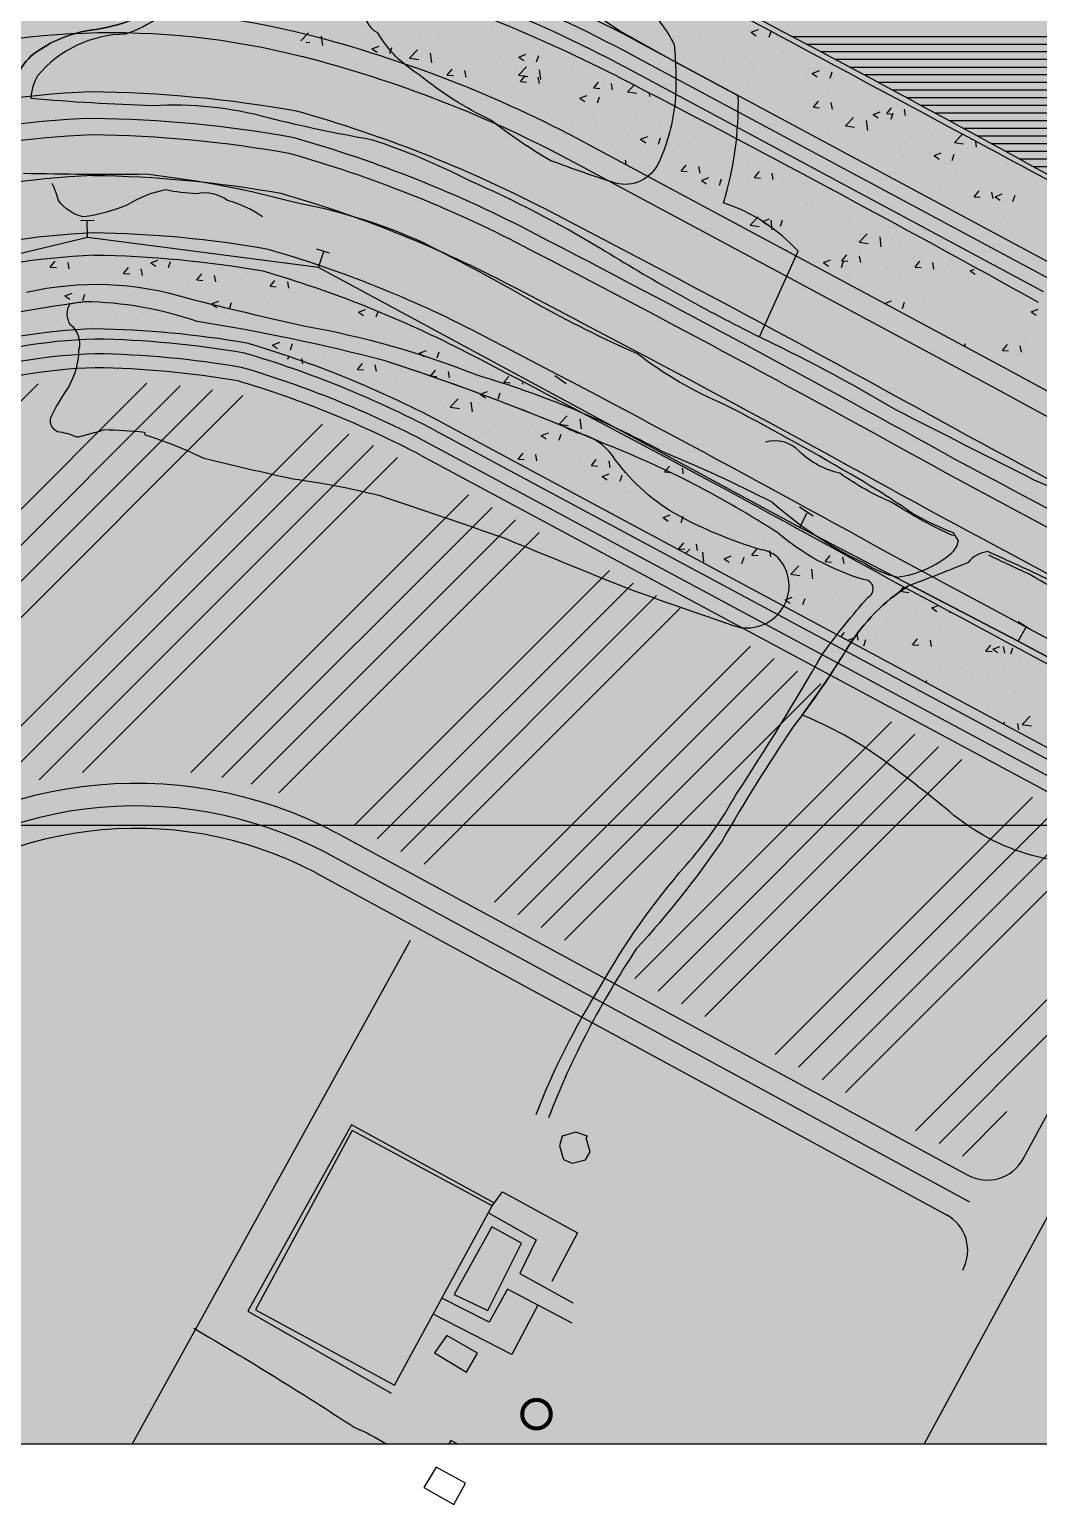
# Model space of a CAD drawing. Header units: millimetres. Extents: x 709 to 3952, y 378 to 2394.
# Drawn here: x 1561.6 to 1808.6, y 386.2 to 747.4 of the extents above; entities that cross this region are included whole.
import ezdxf

# ---------------------------------------------------------------- set-up
doc = ezdxf.new("R2010")
doc.units = ezdxf.units.MM
doc.linetypes.add('ACAD_ISO04W100', pattern=[30, 24, -3, 0, -3])
doc.layers.add('BAS', color=252, linetype='Continuous')

# ---------------------------------------------------------------- blocks, each defined once
blk = doc.blocks.new('*X139')
at = {"color": 0}
for p, q in [((410002.92, 4017546.81), (410164.19, 4017708.08)), ((410015.54, 4017532.92), (410190.81, 4017708.18)), ((410019.75, 4017528.28), (410198.97, 4017707.51)), ((410023.95, 4017523.65), (410206.85, 4017706.55)), ((410028.16, 4017519.02), (410214.33, 4017705.19)), ((410136.09, 4017600.44), (410233.79, 4017698.13)), ((410152.01, 4017607.51), (410240.21, 4017695.71)), ((410164.4, 4017611.06), (410246.25, 4017692.91)), ((410175.07, 4017612.9), (410252.18, 4017690)), ((410201.56, 4017612.87), (410269.56, 4017680.87)), ((410209.18, 4017611.65), (410275.32, 4017677.79)), ((410216.35, 4017609.99), (410281.07, 4017674.7)), ((410223.14, 4017607.93), (410286.82, 4017671.61)), ((410241.49, 4017599.77), (410304.08, 4017662.35)), ((410247.22, 4017596.66), (410309.83, 4017659.27)), ((410252.95, 4017593.55), (410315.58, 4017656.18)), ((410258.68, 4017590.44), (410321.33, 4017653.09)), ((410275.87, 4017581.12), (410338.59, 4017643.83)), ((410281.6, 4017578.01), (410344.34, 4017640.75)), ((410287.33, 4017574.9), (410350.09, 4017637.66)), ((410293.06, 4017571.79), (410355.84, 4017634.57)), ((410310.25, 4017562.46), (410373.1, 4017625.31)), ((410315.98, 4017559.36), (410378.85, 4017622.22)), ((410321.71, 4017556.25), (410384.6, 4017619.14)), ((410327.44, 4017553.14), (410390.36, 4017616.05)), ((410344.64, 4017543.81), (410407.61, 4017606.79)), ((410350.37, 4017540.7), (410413.36, 4017603.7)), ((410356.1, 4017537.6), (410419.05, 4017600.55)), ((410361.83, 4017534.49), (410423.64, 4017596.3)), ((410379.02, 4017525.16), (410422.29, 4017568.43)), ((410384.75, 4017522.05), (410411.82, 4017549.13)), ((410390.48, 4017518.94), (410401.35, 4017529.82))]:
    blk.add_line(p, q, dxfattribs=at)
blk = doc.blocks.new('*X135')
at = {"color": 0}
for p, q in [((410228.5, 4017791.99), (410230.4, 4017793.97)), ((410267.08, 4017794.3), (410267.08, 4017794.3)), ((410275.3, 4017794.69), (410275.3, 4017794.69)), ((410229.75, 4017791.74), (410230.68, 4017791.59)), ((410233.86, 4017790.87), (410233.59, 4017793.18)), ((410245.91, 4017790.06), (410247.66, 4017790.73)), ((410245.91, 4017790.06), (410247.15, 4017789.22)), ((410249.47, 4017791.05), (410249.47, 4017791.05)), ((410250.29, 4017788.89), (410250.8, 4017790.4)), ((410251.35, 4017792.23), (410251.35, 4017792.23)), ((410255.13, 4017787.8), (410257.08, 4017789.83)), ((410257.61, 4017793.05), (410257.61, 4017793.05)), ((410262.46, 4017792.93), (410262.46, 4017792.93)), ((410274.77, 4017791.58), (410274.77, 4017791.58)), ((410254.63, 4017787.21), (410254.63, 4017787.21)), ((410255.13, 4017787.8), (410257.36, 4017787.46)), ((410260.19, 4017789.07), (410260.19, 4017789.07)), ((410260.55, 4017786.67), (410260.27, 4017789.04)), ((410267.97, 4017786.64), (410267.97, 4017786.64)), ((410274.99, 4017786.37), (410274.99, 4017786.37)), ((410276.29, 4017786.52), (410276.29, 4017786.52)), ((410281.83, 4017788.06), (410283.58, 4017788.73)), ((410281.83, 4017788.06), (410283.08, 4017787.22)), ((410282.55, 4017787.34), (410282.55, 4017787.34)), ((410286.22, 4017786.89), (410286.73, 4017788.4)), ((410287.62, 4017787.97), (410287.62, 4017787.97)), ((410292.02, 4017788.59), (410292.02, 4017788.59)), ((410260.5, 4017784.44), (410260.5, 4017784.44)), ((410262.16, 4017784.61), (410262.16, 4017784.61)), ((410264.35, 4017783.64), (410265.55, 4017785.08)), ((410264.35, 4017783.64), (410265.84, 4017783.51)), ((410268.97, 4017783.17), (410268.68, 4017784.74)), ((410281.32, 4017786.08), (410281.32, 4017786.08)), ((410281.82, 4017783.66), (410283.76, 4017785.69)), ((410281.82, 4017783.66), (410284.04, 4017783.32)), ((410282.28, 4017782.07), (410283.48, 4017783.51)), ((410286.9, 4017781.6), (410286.61, 4017783.17)), ((410287.23, 4017782.53), (410286.95, 4017784.9)), ((410294.66, 4017785.51), (410294.66, 4017785.51)), ((410282.28, 4017782.07), (410283.77, 4017781.94)), ((410287.31, 4017779.65), (410287.31, 4017779.65)), ((410288.32, 4017779.16), (410288.32, 4017779.16)), ((410300.21, 4017780.5), (410301.41, 4017781.94)), ((410300.21, 4017780.5), (410301.7, 4017780.37)), ((410300.3, 4017781.52), (410300.3, 4017781.52)), ((410301.23, 4017780.8), (410301.23, 4017780.8)), ((410302.9, 4017781.66), (410302.9, 4017781.66)), ((410304.83, 4017780.03), (410304.54, 4017781.6)), ((410307.49, 4017781.63), (410307.49, 4017781.63)), ((410308.5, 4017779.52), (410310.07, 4017781.16)), ((410308.5, 4017779.52), (410310.72, 4017779.18)), ((410313.91, 4017778.39), (410313.82, 4017779.19)), ((410285.44, 4017778.73), (410285.44, 4017778.73)), ((410296.76, 4017777.99), (410298.51, 4017778.66)), ((410296.76, 4017777.99), (410298, 4017777.15)), ((410301.14, 4017776.82), (410301.65, 4017778.34)), ((410308.89, 4017776.18), (410308.89, 4017776.18)), ((410289.79, 4017772.74), (410289.79, 4017772.74)), ((410294.31, 4017773.67), (410294.31, 4017773.67)), ((410300, 4017773.2), (410300, 4017773.2)), ((410300.91, 4017771.77), (410300.91, 4017771.77)), ((410303.14, 4017772.18), (410303.14, 4017772.18)), ((410310.38, 4017773.01), (410310.38, 4017773.01)), ((410312.83, 4017774.96), (410312.83, 4017774.96)), ((410294.65, 4017770.94), (410294.65, 4017770.94)), ((410295.06, 4017769.38), (410295.06, 4017769.38)), ((410308.41, 4017768.82), (410308.41, 4017768.82)), ((410311.68, 4017767.93), (410313.43, 4017768.6)), ((410316.07, 4017766.76), (410316.57, 4017768.27)), ((410316.48, 4017771.61), (410316.48, 4017771.61)), ((410321.76, 4017768.25), (410321.76, 4017768.25)), ((410325.16, 4017768.24), (410325.16, 4017768.24)), ((410303.86, 4017764.92), (410303.86, 4017764.92)), ((410311.68, 4017767.93), (410312.92, 4017767.09)), ((410312.53, 4017766.64), (410312.53, 4017766.64)), ((410318.44, 4017767.43), (410318.44, 4017767.43)), ((410319.59, 4017765.23), (410319.59, 4017765.23)), ((410325.85, 4017766.06), (410325.85, 4017766.06)), ((410335.32, 4017767.3), (410335.32, 4017767.3)), ((410308.23, 4017761.61), (410308.01, 4017762.8)), ((410321.61, 4017760.13), (410322.81, 4017761.56)), ((410326.23, 4017759.66), (410325.94, 4017761.23)), ((410337.84, 4017761.79), (410337.84, 4017761.79)), ((410321.61, 4017760.13), (410323.1, 4017760)), ((410324.85, 4017759.91), (410324.85, 4017759.91)), ((410324.86, 4017758.34), (410324.86, 4017758.34)), ((410326.6, 4017757.86), (410328.35, 4017758.53)), ((410326.6, 4017757.86), (410327.85, 4017757.02)), ((410328.74, 4017757.44), (410328.74, 4017757.44)), ((410330.99, 4017756.69), (410331.49, 4017758.2)), ((410338.2, 4017757.78), (410338.2, 4017757.78)), ((410339.54, 4017758.56), (410340.75, 4017760)), ((410339.54, 4017758.56), (410341.04, 4017758.43)), ((410344.16, 4017758.09), (410343.87, 4017759.66)), ((410344.53, 4017759.52), (410344.53, 4017759.52)), ((410346.56, 4017757.51), (410346.56, 4017757.51)), ((410319.27, 4017756.2), (410319.27, 4017756.2)), ((410331.98, 4017755.01), (410331.98, 4017755.01)), ((410350.37, 4017755.23), (410350.37, 4017755.23)), ((410351.55, 4017757.21), (410351.55, 4017757.21)), ((410337.53, 4017753.47), (410337.53, 4017753.47)), ((410344.21, 4017750.48), (410344.21, 4017750.48)), ((410352.55, 4017752.03), (410352.55, 4017752.03)), ((410353.68, 4017751.73), (410353.68, 4017751.73)), ((410337.95, 4017749.66), (410337.95, 4017749.66)), ((410337.97, 4017749.52), (410337.97, 4017749.52)), ((410338.49, 4017746.9), (410340.44, 4017748.92)), ((410338.49, 4017746.9), (410340.72, 4017746.55)), ((410341.52, 4017747.8), (410343.27, 4017748.47)), ((410341.52, 4017747.79), (410342.77, 4017746.96)), ((410343.91, 4017745.76), (410343.63, 4017748.14)), ((410345.91, 4017746.63), (410346.42, 4017748.14)), ((410350.06, 4017746.9), (410350.06, 4017746.9)), ((410362.69, 4017748.5), (410362.69, 4017748.5)), ((410346.68, 4017744.44), (410346.68, 4017744.44)), ((410360.02, 4017743.87), (410360.02, 4017743.87)), ((410362.1, 4017743.28), (410362.1, 4017743.28)), ((410362.89, 4017743.95), (410362.89, 4017743.95)), ((410365.17, 4017742.76), (410367.12, 4017744.79)), ((410369.15, 4017744.77), (410369.15, 4017744.77)), ((410370.59, 4017741.62), (410370.31, 4017744)), ((410373.37, 4017743.31), (410373.37, 4017743.31)), ((410347.1, 4017741.87), (410347.1, 4017741.87)), ((410347.39, 4017740.58), (410347.34, 4017740.85)), ((410347.52, 4017740.77), (410347.52, 4017740.77)), ((410351.95, 4017741.08), (410351.95, 4017741.08)), ((410360.94, 4017738.19), (410362.15, 4017739.62)), ((410362.39, 4017740.18), (410362.39, 4017740.18)), ((410365.17, 4017742.76), (410367.4, 4017742.41)), ((410365.56, 4017737.72), (410365.28, 4017739.29)), ((410365.3, 4017740.51), (410365.3, 4017740.51)), ((410375.37, 4017742.06), (410375.37, 4017742.06)), ((410378.64, 4017739.95), (410378.64, 4017739.95)), ((410356.45, 4017737.73), (410358.2, 4017738.4)), ((410356.45, 4017737.73), (410357.69, 4017736.89)), ((410360.83, 4017736.56), (410361.34, 4017738.07)), ((410360.94, 4017738.19), (410362.44, 4017738.05)), ((410372.04, 4017736.16), (410372.04, 4017736.16)), ((410378.87, 4017736.62), (410380.08, 4017738.05)), ((410378.87, 4017736.62), (410380.37, 4017736.49)), ((410383.5, 4017736.15), (410383.21, 4017737.72)), ((410387.83, 4017738.24), (410387.83, 4017738.24)), ((410392.38, 4017735.73), (410393.41, 4017736.12)), ((410392.38, 4017735.73), (410393.62, 4017734.89)), ((410362.57, 4017734.91), (410362.57, 4017734.91)), ((410375.07, 4017733.73), (410375.07, 4017733.73)), ((410387.9, 4017735.49), (410387.9, 4017735.49)), ((410390.23, 4017733.37), (410390.23, 4017733.37)), ((410368.4, 4017730.6), (410368.4, 4017730.6)), ((410375.65, 4017730.86), (410375.65, 4017730.86)), ((410381.74, 4017730.04), (410381.74, 4017730.04)), ((410387.51, 4017729.2), (410387.51, 4017729.2)), ((410395.09, 4017729.47), (410395.09, 4017729.47)), ((410396.98, 4017730.45), (410396.98, 4017730.45)), ((410400.23, 4017728.77), (410400.23, 4017728.77)), ((410371.42, 4017727.68), (410373.12, 4017728.34)), ((410375.76, 4017726.5), (410376.26, 4017728.01)), ((410381.25, 4017728.38), (410381.25, 4017728.38)), ((410381.64, 4017725.37), (410381.64, 4017725.37)), ((410387.6, 4017727.17), (410387.6, 4017727.17)), ((410396.22, 4017727.88), (410396.22, 4017727.88)), ((410407.3, 4017725.66), (410409.05, 4017726.33)), ((410407.3, 4017725.66), (410408.54, 4017724.82)), ((410406.19, 4017722.67), (410406.19, 4017722.67)), ((410390.4, 4017720.59), (410390.4, 4017720.59)), ((410390.94, 4017717.2), (410391.19, 4017717.94)), ((410399.92, 4017720.45), (410399.92, 4017720.45)), ((410400.27, 4017716.24), (410401.48, 4017717.68)), ((410405.77, 4017719.13), (410405.77, 4017719.13)), ((410400.27, 4017716.24), (410401.77, 4017716.11)), ((410403.56, 4017716.13), (410403.56, 4017716.13)), ((410404.9, 4017715.78), (410404.61, 4017717.34)), ((410399.62, 4017712.81), (410399.62, 4017712.81)), ((410405.88, 4017713.63), (410405.88, 4017713.63)), ((410408.84, 4017712.78), (410408.84, 4017712.78))]:
    blk.add_line(p, q, dxfattribs=at)
blk = doc.blocks.new('*X134')
at = {"color": 0}
for p, q in [((410167.16, 4017736.64), (410168.37, 4017738.07)), ((410167.16, 4017736.64), (410168.66, 4017736.51)), ((410171.16, 4017736.7), (410171.16, 4017736.7)), ((410171.79, 4017736.17), (410171.5, 4017737.74)), ((410181.56, 4017738.5), (410181.56, 4017738.5)), ((410185.09, 4017735.07), (410186.3, 4017736.5)), ((410186.95, 4017738.78), (410186.95, 4017738.78)), ((410189.72, 4017734.6), (410189.43, 4017736.17)), ((410191.73, 4017737.68), (410193.48, 4017738.35)), ((410191.73, 4017737.67), (410192.97, 4017736.84)), ((410194.9, 4017737.93), (410194.9, 4017737.93)), ((410196.11, 4017736.51), (410196.62, 4017738.02)), ((410208.25, 4017737.37), (410208.25, 4017737.37)), ((410209.2, 4017735.89), (410209.2, 4017735.89)), ((410183.74, 4017732.52), (410183.74, 4017732.52)), ((410185.1, 4017735.07), (410186.59, 4017734.94)), ((410196.57, 4017734.29), (410196.57, 4017734.29)), ((410200.77, 4017732.49), (410200.77, 4017732.49)), ((410203.03, 4017733.5), (410204.23, 4017734.94)), ((410203.03, 4017733.5), (410204.52, 4017733.37)), ((410207.65, 4017733.03), (410207.36, 4017734.6)), ((410211.89, 4017733.06), (410211.89, 4017733.06)), ((410215.35, 4017734.99), (410215.35, 4017734.99)), ((410218.15, 4017733.89), (410218.15, 4017733.89)), ((410220.96, 4017731.93), (410222.16, 4017733.37)), ((410225.58, 4017731.46), (410225.29, 4017733.03)), ((410170.72, 4017729.61), (410172.47, 4017730.28)), ((410170.72, 4017729.61), (410171.97, 4017728.77)), ((410170.75, 4017730.65), (410170.75, 4017730.65)), ((410175.11, 4017728.44), (410175.62, 4017729.96)), ((410180.38, 4017728.92), (410180.38, 4017728.92)), ((410186.19, 4017729.99), (410186.19, 4017729.99)), ((410186.63, 4017729.74), (410186.63, 4017729.74)), ((410196.1, 4017730.99), (410196.1, 4017730.99)), ((410220.96, 4017731.93), (410222.45, 4017731.8)), ((410221.34, 4017729.5), (410221.34, 4017729.5)), ((410221.88, 4017729.44), (410221.88, 4017729.44)), ((410163.34, 4017726.28), (410163.34, 4017726.28)), ((410164.59, 4017726.84), (410164.59, 4017726.84)), ((410171.61, 4017727.48), (410171.61, 4017727.48)), ((410176.69, 4017725.72), (410176.69, 4017725.72)), ((410190.04, 4017725.16), (410190.04, 4017725.16)), ((410196.27, 4017725.96), (410196.27, 4017725.96)), ((410206.65, 4017727.61), (410208.4, 4017728.28)), ((410206.65, 4017727.61), (410207.9, 4017726.77)), ((410206.76, 4017727), (410206.76, 4017727)), ((410208.9, 4017727.56), (410208.9, 4017727.56)), ((410211.04, 4017726.44), (410211.54, 4017727.95)), ((410221.04, 4017725.27), (410221.04, 4017725.27)), ((410236.83, 4017727.35), (410236.83, 4017727.35)), ((410242.58, 4017725.61), (410244.33, 4017726.28)), ((410242.58, 4017725.61), (410243.82, 4017724.77)), ((410246.97, 4017724.44), (410247.47, 4017725.95)), ((410168.62, 4017722.93), (410168.62, 4017722.93)), ((410170.45, 4017722.33), (410170.45, 4017722.33)), ((410177.6, 4017721.99), (410177.6, 4017721.99)), ((410181.96, 4017722.36), (410181.96, 4017722.36)), ((410183.43, 4017724.2), (410183.43, 4017724.2)), ((410192.18, 4017724.5), (410192.18, 4017724.5)), ((410195.31, 4017721.8), (410195.31, 4017721.8)), ((410203.38, 4017724.59), (410203.38, 4017724.59)), ((410205.31, 4017723.2), (410205.31, 4017723.2)), ((410208.65, 4017721.23), (410208.65, 4017721.23)), ((410211.57, 4017724.03), (410211.57, 4017724.03)), ((410216.73, 4017724.03), (410216.73, 4017724.03)), ((410230.07, 4017723.47), (410230.07, 4017723.47)), ((410234.41, 4017722.88), (410234.41, 4017722.88)), ((410243.42, 4017722.9), (410243.42, 4017722.9)), ((410245.46, 4017723.26), (410245.46, 4017723.26)), ((410247.04, 4017724.48), (410247.04, 4017724.48)), ((410189.53, 4017721.13), (410189.53, 4017721.13)), ((410208.59, 4017719.24), (410208.59, 4017719.24)), ((410216.3, 4017718.25), (410216.3, 4017718.25)), ((410221.57, 4017717.54), (410223.32, 4017718.22)), ((410221.58, 4017721.12), (410221.58, 4017721.12)), ((410222, 4017720.67), (410222, 4017720.67)), ((410225.96, 4017716.38), (410226.47, 4017717.89)), ((410230.88, 4017720.75), (410230.88, 4017720.75)), ((410235.34, 4017720.11), (410235.34, 4017720.11)), ((410236.51, 4017718.32), (410236.51, 4017718.32)), ((410245.98, 4017719.56), (410245.98, 4017719.56)), ((410248.69, 4017719.54), (410248.69, 4017719.54)), ((410259.72, 4017718.03), (410259.72, 4017718.03)), ((410262.03, 4017718.98), (410262.03, 4017718.98)), ((410221.57, 4017717.54), (410222.82, 4017716.7)), ((410225.21, 4017714.07), (410225.63, 4017714.56)), ((410229, 4017712.93), (410228.76, 4017714.23)), ((410230.25, 4017717.49), (410230.25, 4017717.49)), ((410234.11, 4017714.55), (410234.11, 4017714.55)), ((410246.74, 4017716.15), (410246.74, 4017716.15)), ((410257.5, 4017715.54), (410259.25, 4017716.21)), ((410257.5, 4017715.54), (410258.75, 4017714.7)), ((410261.89, 4017714.37), (410262.4, 4017715.89)), ((410242.36, 4017711.56), (410243.56, 4017712.99)), ((410242.36, 4017711.56), (410243.85, 4017711.43)), ((410246.98, 4017711.09), (410246.69, 4017712.66)), ((410255.19, 4017711.78), (410255.19, 4017711.78)), ((410259.01, 4017710.84), (410259.01, 4017710.84)), ((410260.29, 4017709.99), (410261.49, 4017711.42)), ((410261.45, 4017712.61), (410261.45, 4017712.61)), ((410264.91, 4017709.52), (410264.62, 4017711.09)), ((410270.92, 4017713.85), (410270.92, 4017713.85)), ((410272.26, 4017711.47), (410272.26, 4017711.47)), ((410238.44, 4017710.19), (410238.44, 4017710.19)), ((410239.4, 4017709.7), (410239.4, 4017709.7)), ((410244.43, 4017708.34), (410244.43, 4017708.34)), ((410246.43, 4017707.83), (410246.43, 4017707.83)), ((410251.79, 4017709.63), (410251.79, 4017709.63)), ((410259.42, 4017709.71), (410259.42, 4017709.71)), ((410260.29, 4017709.99), (410261.78, 4017709.86)), ((410265.14, 4017709.07), (410265.14, 4017709.07)), ((410278.22, 4017708.42), (410279.43, 4017709.86)), ((410278.22, 4017708.42), (410279.72, 4017708.29)), ((410278.48, 4017708.5), (410278.48, 4017708.5)), ((410279.58, 4017707.86), (410279.58, 4017707.86)), ((410282.84, 4017707.95), (410282.77, 4017708.38)), ((410264.34, 4017703.99), (410264.34, 4017703.99)), ((410265, 4017705.35), (410265, 4017705.35)), ((410265.08, 4017702.33), (410267.03, 4017704.36)), ((410270.49, 4017701.19), (410270.22, 4017703.57)), ((410271.95, 4017703.14), (410271.95, 4017703.14)), ((410272.42, 4017705.48), (410274.18, 4017706.15)), ((410272.43, 4017705.48), (410273.67, 4017704.64)), ((410276.81, 4017704.31), (410277.32, 4017705.82)), ((410280.13, 4017706.07), (410280.13, 4017706.07)), ((410284.58, 4017704.74), (410284.58, 4017704.74)), ((410254.87, 4017702.75), (410254.87, 4017702.75)), ((410259.12, 4017701.38), (410259.12, 4017701.38)), ((410265.08, 4017702.33), (410267.3, 4017701.98)), ((410291.76, 4017698.19), (410293.71, 4017700.22)), ((410273.55, 4017696.21), (410273.55, 4017696.21)), ((410274.55, 4017696.6), (410274.55, 4017696.6)), ((410279.81, 4017697.03), (410279.81, 4017697.03)), ((410284.27, 4017696.42), (410284.27, 4017696.42)), ((410287.35, 4017695.41), (410289.1, 4017696.08)), ((410289.13, 4017699.11), (410289.13, 4017699.11)), ((410289.28, 4017698.28), (410289.28, 4017698.28)), ((410291.76, 4017698.19), (410293.98, 4017697.84)), ((410297.17, 4017697.06), (410296.9, 4017699.43)), ((410297.26, 4017698.3), (410297.26, 4017698.3)), ((410271.65, 4017694.82), (410271.65, 4017694.82)), ((410273.61, 4017695.73), (410273.61, 4017695.73)), ((410278.88, 4017692.37), (410278.88, 4017692.37)), ((410286.96, 4017695.16), (410286.96, 4017695.16)), ((410287.35, 4017695.41), (410288.59, 4017694.57)), ((410291.73, 4017694.24), (410292.24, 4017695.75)), ((410300.3, 4017694.6), (410300.3, 4017694.6)), ((410281.69, 4017689.61), (410282.89, 4017691.05)), ((410281.69, 4017689.61), (410283.18, 4017689.48)), ((410286.31, 4017689.15), (410286.02, 4017690.72)), ((410292.23, 4017691.81), (410292.23, 4017691.81)), ((410296.96, 4017689.97), (410296.96, 4017689.97)), ((410298.49, 4017690.5), (410298.49, 4017690.5)), ((410299.62, 4017688.05), (410300.83, 4017689.48)), ((410304.24, 4017687.58), (410303.96, 4017689.15)), ((410304.75, 4017691.32), (410304.75, 4017691.32)), ((410305.57, 4017691.24), (410305.57, 4017691.24)), ((410309.79, 4017691.73), (410309.79, 4017691.73)), ((410317.26, 4017689.19), (410317.26, 4017689.19)), ((410282.7, 4017688.42), (410282.7, 4017688.42)), ((410283.97, 4017688.1), (410283.97, 4017688.1)), ((410299.62, 4017688.05), (410301.12, 4017687.92)), ((410302.27, 4017685.35), (410304.02, 4017686.02)), ((410302.27, 4017685.34), (410303.51, 4017684.51)), ((410302.68, 4017686.69), (410302.68, 4017686.69)), ((410306.66, 4017684.18), (410307.16, 4017685.69)), ((410317.55, 4017686.48), (410318.76, 4017687.91)), ((410317.55, 4017686.48), (410319.05, 4017686.35)), ((410322.18, 4017686.01), (410321.93, 4017687.36)), ((410295.33, 4017681.89), (410295.33, 4017681.89)), ((410296.65, 4017681.65), (410296.65, 4017681.65)), ((410307.64, 4017682.71), (410307.64, 4017682.71)), ((410309.49, 4017683.41), (410309.49, 4017683.41)), ((410322.12, 4017685.01), (410322.12, 4017685.01)), ((410323.25, 4017683.71), (410323.25, 4017683.71)), ((410323.43, 4017684.79), (410323.43, 4017684.79)), ((410298.17, 4017681.46), (410298.17, 4017681.46)), ((410308.67, 4017681.2), (410308.67, 4017681.2)), ((410308.68, 4017681.33), (410308.68, 4017681.33)), ((410322.02, 4017680.76), (410322.02, 4017680.76)), ((410334.8, 4017678.56), (410334.8, 4017678.56)), ((410309.18, 4017675.09), (410309.18, 4017675.09)), ((410316.86, 4017674.93), (410316.86, 4017674.93)), ((410317.19, 4017675.28), (410318.94, 4017675.95)), ((410317.19, 4017675.28), (410318.44, 4017674.44)), ((410321.58, 4017674.11), (410322.09, 4017675.62)), ((410321.81, 4017676.69), (410321.81, 4017676.69)), ((410323.11, 4017675.75), (410323.11, 4017675.75)), ((410332.58, 4017677), (410332.58, 4017677)), ((410332.79, 4017674.96), (410332.79, 4017674.96)), ((410318.21, 4017672.45), (410318.21, 4017672.45)), ((410347.33, 4017672), (410347.33, 4017672)), ((410321.02, 4017667.67), (410322.23, 4017669.11)), ((410321.02, 4017667.67), (410322.52, 4017667.54)), ((410321.51, 4017668.37), (410321.51, 4017668.37)), ((410322.69, 4017666.53), (410323.7, 4017667.59)), ((410325.64, 4017667.21), (410325.36, 4017668.77)), ((410326.01, 4017667.14), (410326.01, 4017667.14)), ((410330.5, 4017667.43), (410330.5, 4017667.43)), ((410334.49, 4017670.24), (410334.49, 4017670.24)), ((410338.95, 4017666.1), (410340.16, 4017667.54)), ((410341.79, 4017669.22), (410341.79, 4017669.22)), ((410343.58, 4017665.64), (410343.29, 4017667.2)), ((410348.05, 4017670.04), (410348.05, 4017670.04)), ((410327.17, 4017664.43), (410326.89, 4017666.8)), ((410332.12, 4017665.22), (410333.87, 4017665.89)), ((410332.12, 4017665.21), (410333.36, 4017664.38)), ((410335.77, 4017664.07), (410335.77, 4017664.07)), ((410336.5, 4017664.05), (410337.01, 4017665.56)), ((410338.95, 4017666.1), (410340.45, 4017665.97)), ((410343.84, 4017666.86), (410343.84, 4017666.86)), ((410347.02, 4017663.68), (410347.02, 4017663.68)), ((410348.44, 4017661.42), (410350.38, 4017663.45)), ((410349.11, 4017663.5), (410349.11, 4017663.5)), ((410356.88, 4017664.53), (410358.09, 4017665.97)), ((410356.89, 4017664.53), (410358.38, 4017664.4)), ((410357.19, 4017666.3), (410357.19, 4017666.3)), ((410359.65, 4017665.28), (410359.65, 4017665.28)), ((410360.92, 4017665.05), (410360.92, 4017665.05)), ((410361.51, 4017664.07), (410361.22, 4017665.64)), ((410334.19, 4017661.92), (410334.19, 4017661.92)), ((410341.48, 4017660.18), (410341.48, 4017660.18)), ((410346.34, 4017662.54), (410346.34, 4017662.54)), ((410348.44, 4017661.42), (410350.66, 4017661.08)), ((410350.94, 4017661.43), (410350.94, 4017661.43)), ((410353.85, 4017660.29), (410353.57, 4017662.66)), ((410362.46, 4017662.94), (410362.46, 4017662.94)), ((410352.33, 4017657.05), (410352.33, 4017657.05)), ((410359.35, 4017656.96), (410359.35, 4017656.96)), ((410366.91, 4017659.56), (410366.91, 4017659.56)), ((410372.33, 4017658.83), (410372.33, 4017658.83)), ((410375.12, 4017657.28), (410376.06, 4017658.27)), ((410375.12, 4017657.28), (410377.34, 4017656.94)), ((410346.72, 4017655.36), (410346.72, 4017655.36)), ((410347.04, 4017655.15), (410348.79, 4017655.82)), ((410347.04, 4017655.15), (410348.28, 4017654.31)), ((410351.42, 4017653.98), (410351.93, 4017655.49)), ((410352.22, 4017653.59), (410352.22, 4017653.59)), ((410360.16, 4017653.64), (410360.16, 4017653.64)), ((410365.56, 4017653.03), (410365.56, 4017653.03)), ((410366.41, 4017654.47), (410366.41, 4017654.47)), ((410375.88, 4017655.72), (410375.88, 4017655.72)), ((410382.97, 4017653.15), (410384.4, 4017653.7)), ((410382.97, 4017653.15), (410384.21, 4017652.31)), ((410372.03, 4017650.51), (410372.03, 4017650.51)), ((410376.46, 4017650.81), (410376.46, 4017650.81)), ((410378.91, 4017652.46), (410378.91, 4017652.46)), ((410384.86, 4017652.27), (410384.86, 4017652.27)), ((410387.35, 4017651.98), (410387.38, 4017652.06)), ((410359.04, 4017648.64), (410359.04, 4017648.64)), ((410360.69, 4017646.13), (410361.56, 4017647.17)), ((410361.63, 4017645.62), (410361.85, 4017645.6)), ((410361.88, 4017648.3), (410361.88, 4017648.3)), ((410362.35, 4017645.23), (410363.71, 4017645.76)), ((410364.98, 4017645.26), (410364.69, 4017646.83)), ((410366.35, 4017643.92), (410366.85, 4017645.43)), ((410369.31, 4017645.86), (410369.31, 4017645.86)), ((410378.28, 4017644.16), (410379.49, 4017645.6)), ((410385.09, 4017647.93), (410385.09, 4017647.93)), ((410391.35, 4017648.76), (410391.35, 4017648.76)), ((410397.19, 4017645.55), (410397.19, 4017645.55)), ((410371.72, 4017642.19), (410371.72, 4017642.19)), ((410378.29, 4017644.16), (410379.78, 4017644.03)), ((410382.91, 4017643.69), (410382.62, 4017645.26)), ((410384.56, 4017643.95), (410384.56, 4017643.95)), ((410396.22, 4017642.59), (410397.42, 4017644.03)), ((410396.22, 4017642.59), (410397.71, 4017642.46)), ((410397.89, 4017643.08), (410399.64, 4017643.75)), ((410397.89, 4017643.08), (410399.13, 4017642.24)), ((410400.84, 4017642.13), (410400.55, 4017643.69)), ((410402.28, 4017641.91), (410402.78, 4017643.42)), ((410374.04, 4017639.69), (410374.04, 4017639.69)), ((410384.78, 4017638.9), (410384.78, 4017638.9)), ((410387.38, 4017639.12), (410387.38, 4017639.12)), ((410390.01, 4017638.39), (410390.01, 4017638.39)), ((410394.24, 4017640.14), (410394.24, 4017640.14)), ((410400.73, 4017638.56), (410400.73, 4017638.56)), ((410404.59, 4017640.9), (410404.59, 4017640.9)), ((410378.52, 4017638.07), (410378.52, 4017638.07)), ((410379.31, 4017636.33), (410379.31, 4017636.33)), ((410381.62, 4017634.89), (410381.78, 4017635.36)), ((410384.26, 4017635.63), (410384.26, 4017635.63)), ((410392.66, 4017635.77), (410392.66, 4017635.77)), ((410396.88, 4017637.23), (410396.88, 4017637.23)), ((410406, 4017635.2), (410406, 4017635.2)), ((410396, 4017632.9), (410396, 4017632.9)), ((410403.46, 4017632.36), (410403.46, 4017632.36)), ((410396.58, 4017628.9), (410396.58, 4017628.9)), ((410400.49, 4017624.75), (410400.89, 4017625.22)), ((410404.31, 4017623.32), (410404.02, 4017624.89)), ((410405.11, 4017624.66), (410407.06, 4017626.69)), ((410405.11, 4017624.66), (410407.34, 4017624.31)), ((410405.54, 4017624.16), (410405.54, 4017624.16))]:
    blk.add_line(p, q, dxfattribs=at)
blk = doc.blocks.new('*X133')
at = {"color": 0}
for p, q in [((410318.25, 4017794.3), (410318.25, 4017794.3)), ((410331.6, 4017793.74), (410331.6, 4017793.74)), ((410338.77, 4017794.12), (410340.52, 4017794.79)), ((410338.77, 4017794.12), (410340.01, 4017793.28)), ((410343.15, 4017792.95), (410343.62, 4017794.34)), ((410323.53, 4017792.73), (410323.53, 4017792.73)), ((410326.07, 4017793.2), (410326.07, 4017793.2)), ((410344.94, 4017793.17), (410344.94, 4017793.17)), ((410332.06, 4017786.67), (410332.06, 4017786.67)), ((410338.75, 4017786.75), (410338.75, 4017786.75)), ((410346.64, 4017789.17), (410346.64, 4017789.17)), ((410348.47, 4017787.02), (410348.47, 4017787.02)), ((410351.58, 4017788.52), (410351.58, 4017788.52)), ((410332.74, 4017784.95), (410332.74, 4017784.95)), ((410334.7, 4017783.82), (410334.7, 4017783.82)), ((410339, 4017785.78), (410339, 4017785.78)), ((410348.04, 4017783.26), (410348.04, 4017783.26)), ((410352.63, 4017783.68), (410352.63, 4017783.68)), ((410353.69, 4017784.05), (410355.44, 4017784.73)), ((410353.69, 4017784.05), (410354.93, 4017783.21)), ((410358.08, 4017782.89), (410358.58, 4017784.4)), ((410361.39, 4017782.69), (410361.39, 4017782.69)), ((410338.05, 4017781.18), (410338.05, 4017781.18)), ((410351.28, 4017780.19), (410351.28, 4017780.19)), ((410357.68, 4017779.24), (410357.68, 4017779.24)), ((410363.91, 4017781.79), (410363.91, 4017781.79)), ((410363.94, 4017780.07), (410363.94, 4017780.07)), ((410354, 4017775.79), (410355.21, 4017777.23)), ((410354, 4017775.79), (410355.5, 4017775.66)), ((410358.63, 4017775.33), (410358.34, 4017776.9)), ((410371.93, 4017774.23), (410373.14, 4017775.66)), ((410361.86, 4017771.25), (410363.81, 4017773.28)), ((410362.17, 4017774.93), (410362.17, 4017774.93)), ((410363.6, 4017773.47), (410363.6, 4017773.47)), ((410367.27, 4017770.11), (410367, 4017772.49)), ((410368.61, 4017773.99), (410370.36, 4017774.66)), ((410368.61, 4017773.99), (410369.86, 4017773.15)), ((410371.94, 4017774.23), (410373.43, 4017774.1)), ((410373, 4017772.82), (410373.51, 4017774.33)), ((410376.56, 4017773.76), (410376.27, 4017775.33)), ((410376.59, 4017775.35), (410376.59, 4017775.35)), ((410357.37, 4017770.21), (410357.37, 4017770.21)), ((410361.86, 4017771.25), (410364.08, 4017770.9)), ((410366.83, 4017771.45), (410366.83, 4017771.45)), ((410369.87, 4017769.36), (410369.87, 4017769.36)), ((410383.21, 4017768.79), (410383.21, 4017768.79)), ((410388.54, 4017767.11), (410390.49, 4017769.14)), ((410389.12, 4017768.78), (410389.12, 4017768.78)), ((410375.14, 4017766), (410375.14, 4017766)), ((410376.28, 4017767.02), (410376.28, 4017767.02)), ((410383.54, 4017763.92), (410385.29, 4017764.59)), ((410388.48, 4017765.43), (410388.48, 4017765.43)), ((410388.54, 4017767.11), (410390.76, 4017766.77)), ((410390.3, 4017765.02), (410390.3, 4017765.02)), ((410391.77, 4017765.74), (410391.77, 4017765.74)), ((410393.95, 4017765.98), (410393.79, 4017767.4)), ((410375.72, 4017762.52), (410375.72, 4017762.52)), ((410376.05, 4017763.67), (410376.05, 4017763.67)), ((410382.3, 4017764.49), (410382.3, 4017764.49)), ((410383.54, 4017763.92), (410384.78, 4017763.08)), ((410387.92, 4017762.75), (410388.43, 4017764.27)), ((410401.44, 4017762.06), (410401.44, 4017762.06)), ((410388.82, 4017760.46), (410388.82, 4017760.46)), ((410396.29, 4017759.53), (410396.29, 4017759.53)), ((410400.98, 4017757.96), (410400.98, 4017757.96)), ((410407.24, 4017758.78), (410407.24, 4017758.78)), ((410381.71, 4017757.03), (410381.71, 4017757.03)), ((410385.2, 4017755.88), (410385.2, 4017755.88)), ((410391.58, 4017755.52), (410391.58, 4017755.52)), ((410393.33, 4017753.85), (410394.54, 4017755.29)), ((410393.34, 4017753.85), (410394.83, 4017753.72)), ((410397.96, 4017753.39), (410397.67, 4017754.95)), ((410398.46, 4017753.86), (410400.21, 4017754.53)), ((410398.46, 4017753.86), (410399.7, 4017753.02)), ((410401.14, 4017753.74), (410401.14, 4017753.74)), ((410402.84, 4017752.69), (410403.35, 4017754.2)), ((410404.93, 4017754.96), (410404.93, 4017754.96)), ((410405.84, 4017750.78), (410405.84, 4017750.78)), ((410400.67, 4017748.92), (410400.67, 4017748.92))]:
    blk.add_line(p, q, dxfattribs=at)
blk = doc.blocks.new('*X125')
at = {"color": 0}
for p, q in [((410348.68, 4017793.12), (410599, 4017793.12)), ((410352.22, 4017791.25), (410599, 4017791.25)), ((410355.75, 4017789.38), (410599, 4017789.38)), ((410359.28, 4017787.5), (410599, 4017787.5)), ((410362.79, 4017785.62), (410599, 4017785.62)), ((410366.3, 4017783.75), (410599, 4017783.75)), ((410369.8, 4017781.88), (410599, 4017781.88)), ((410373.29, 4017780), (410599, 4017780)), ((410376.78, 4017778.12), (410599, 4017778.12)), ((410380.25, 4017776.25), (410599, 4017776.25)), ((410383.72, 4017774.38), (410599, 4017774.38)), ((410387.18, 4017772.5), (410599, 4017772.5)), ((410390.63, 4017770.62), (410599, 4017770.62)), ((410394.08, 4017768.75), (410599, 4017768.75)), ((410397.51, 4017766.88), (410599, 4017766.88)), ((410400.94, 4017765), (410598.12, 4017765)), ((410404.36, 4017763.12), (410596.87, 4017763.12)), ((410407.78, 4017761.25), (410595.61, 4017761.25))]:
    blk.add_line(p, q, dxfattribs=at)

msp = doc.modelspace()

# ---------------------------------------------------------------- hatches: boundary and pattern name
h = msp.add_hatch(color=256)
h.set_gradient(color1=(205, 105, 40), color2=(254, 204, 102), rotation=180, tint=1)
edge = h.paths.add_edge_path()
edge.add_arc((2126.85, 1125.24), 448.17, 195.8013, 344.1987)
edge.add_line((2558.09, 1003.2), (2565.73, 1001.04))
edge.add_arc((2126.85, 1125.24), 456.12, 195.8013, 344.1987, ccw=False)
edge.add_line((1687.97, 1001.04), (1695.61, 1003.2))
at = {"layer": 'BAS', "true_color": 0xc7c8ca, "transparency": 33554513}
h = msp.add_hatch(color=9, dxfattribs=at)
h.dxf.hatch_style = 1
h.paths.add_polyline_path([(735.07, 2394.13), (735.07, 400.97), (3218.5, 400.97), (3218.5, 2394.13)])
h.paths.add_polyline_path([(1826.32, 1353.24), (2408.56, 1353.24), (2408.56, 918.34), (1826.32, 918.34)], flags=16)

# ---------------------------------------------------------------- linework, layer by layer
at = {"linetype": 'ACAD_ISO04W100', "ltscale": 0.05}
for radius in [456.12, 448.17]:
    msp.add_arc((2126.85, 1125.24), radius, 195.8013, 344.1987, dxfattribs=at)
at = {"layer": 'BAS'}
for p, q in [((1813.14, 689.29, -15), (1710.87, 744.21, -15)), ((1809.82, 683.13, -15), (1707.56, 738.04, -15)), ((1799.93, 664.68, -15), (1697.65, 719.6, -15)), ((1797.32, 659.84, -15), (1695.05, 714.75, -15)), ((1999.51, 556.19, -15), (1799.93, 664.68, -15)), ((1999.51, 549.93, -15), (1797.32, 659.84, -15)), ((1661.93, 651.47, -15), (1853.75, 548.46, -15)), ((1660.75, 649.26, -15), (1852.56, 546.26, -15)), ((1657.47, 643.08, -15), (1821.37, 555.06, -15)), ((1636.91, 550.58, -15), (1791.28, 466.83, -15)), ((1634.29, 545.74, -15), (1791.74, 460.33, -15)), ((1631.66, 540.91, -15), (1786.04, 457.16, -15)), ((1586.71, 400.97, -15), (1654.82, 524.36, -15)), ((1804.84, 470.85, -15), (1831.73, 520.44, -15)), ((1780.6, 400.97, -15), (1842.32, 514.8, -15))]:
    msp.add_line(p, q, dxfattribs=at)
msp.add_lwpolyline([(726.02, 2394.13), (3209.45, 2394.13), (3209.45, 400.97), (726.02, 400.97)], close=True, dxfattribs=at)
at = {"layer": 'BAS', "elevation": -15}
for points in [[(1731.87, 949.5, -0.054967), (1718.33, 929.37, 0.066212), (1704.86, 907.6, 0.014115), (1694.03, 887.45, -0.13049), (1681.19, 870.03, -0.070848), (1666.95, 849.12, 0.04486), (1656.22, 833.15, 0.0415), (1640.19, 808.53, -0.018122), (1619.55, 774.4), (1618.54, 771.67, 0.134259), (1603.21, 764.56, -0.048721), (1590.64, 751.39, -0.07338), (1577.87, 747.4, 0.116946), (1564.21, 742.51, 0.269272), (1557.54, 730.52, -0.027218), (1528.92, 724.32, -0.005999), (1500.76, 716.39, -0.000193), (1464.54, 707.64, 0.026307), (1444.25, 701.48, 0.003657), (1422.54, 696.43, -0.065116), (1393.35, 687.55, -0.022891), (1368.43, 681.57), (1354.77, 679.03, -0.527693), (1352.17, 683.67, -1.264848)], [(1557.54, 730.52, -0.269272), (1564.21, 742.51, -0.116946), (1577.87, 747.4, 0.07338), (1590.64, 751.39, 0.048721), (1603.21, 764.56, -0.134259), (1618.54, 771.67), (1619.55, 774.4, 0.018122), (1640.19, 808.53, -0.0415), (1656.22, 833.15, -0.04486), (1666.95, 849.12, 0.070848), (1681.19, 870.03, 0.13049), (1694.03, 887.45, -0.014115), (1704.86, 907.6, -0.066212), (1718.33, 929.37, 0.054967), (1731.87, 949.5)], [(1999.51, 608.33, 0.000638), (1893.67, 665.87, 0.00094), (1821.73, 704.69, 0.000068), (1728.48, 754.78, 0.000626), (1718.36, 760.19, 0.030584), (1681.69, 776.97, 0.027751), (1639.4, 790.63, 0.041193), (1606.18, 796.49, 0.045087), (1575.35, 796.55, 0.016166), (1536.75, 791.89, 0.022312), (1509.12, 786.37, 0.001269), (1477.31, 778.43, 0.004165), (1467.65, 775.91, 0.00223), (1427.01, 764.75, -0.000543)], [(1735.19, 777.11, 0.215717), (1728.16, 783.2, -0.097633), (1721.46, 786.48, 0.283138), (1713.65, 784.44, 0.063564), (1703.43, 776.64, 0.346888), (1702.61, 765.62, 0.113823), (1712.01, 753.35, -0.097695), (1719.4, 743.64, -0.042917), (1719.65, 729.86, -0.083083), (1715.63, 714.81, -0.36565), (1705.02, 709.74, -0.011529), (1689.2, 715.25, -0.036142), (1674.55, 725.18, -0.063614), (1657.01, 736.3, -0.126229), (1646.87, 746.53, -0.367927), (1644.02, 753.42, -0.043439), (1650.77, 758.82, 0.077805), (1660.54, 767.42, -0.0256), (1669.52, 775.93, -0.062033), (1682.58, 775.56, -0.058552), (1701.56, 767.75, 0.443113)], [(1120.86, 565.31), (1128.01, 580.78, -0.137798), (1144.17, 599.7), (1191.07, 631.11), (1301.82, 704.26, -0.058701), (1340.2, 719.48), (1381.88, 730.38), (1513.66, 765.69, -0.141716), (1635.67, 769.73, -0.060966), (1709.21, 741.12), (1811.48, 686.21), (1999.51, 583.99)], [(1664.07, 761.5, -0.000559), (1619.72, 767.1, 0.23599), (1611.91, 766.66, 0.158165), (1600.53, 756.25, -0.116504), (1585.11, 746.23, 0.219318), (1563.55, 736.04, 0.117301), (1561.93, 730.54, 0.011921), (1591.8, 728.74, -0.084604), (1620.01, 725.8, 0.017619), (1645.24, 720.46, -0.040638), (1669.1, 710.49, -0.031366), (1701.38, 693.83, 0.022486), (1738.92, 672.78, -0.023247), (1773.61, 654.31, 0.000888), (1807.44, 637.14, -0.045776), (1840.2, 619.62, 0.007058), (1871.98, 601.87, -0.012181), (1901.06, 586.34, -0.03693), (1927.68, 571.56, 0.019589), (1954.83, 556.45, 0.006886), (1979.63, 542.89, -0.049466), (2000.65, 532.24, 0.29113)], [(1664.07, 761.5, -0.000559), (1619.72, 767.1, 0.23599), (1611.91, 766.66, 0.158165), (1600.53, 756.25, -0.116504), (1585.11, 746.23, 0.219318), (1563.55, 736.04, 0.117301), (1561.93, 730.54, 0.011921), (1591.8, 728.74, -0.084604), (1620.01, 725.8, 0.017619), (1645.24, 720.46, -0.040638), (1669.1, 710.49, -0.031366), (1701.38, 693.83, 0.022486), (1738.92, 672.78, -0.023247), (1773.61, 654.31, 0.000888), (1807.44, 637.14, -0.045776), (1840.2, 619.62, 0.007058), (1871.98, 601.87, -0.012181), (1901.06, 586.34, -0.03693), (1927.68, 571.56, 0.019589), (1954.83, 556.45, 0.006886), (1979.63, 542.89, -0.049466), (2000.65, 532.24, 0.29113)], [(1999.16, 527.33, 0.00481), (1788.35, 642.03, 0.007088), (1685.65, 697.18, 0.051905), (1626.36, 720.84, 0.0423), (1577.11, 725.58, 0.063379), (1528.47, 718.05, 0.02361), (1471.89, 703.26), (1394.38, 682.11), (1357.29, 672.5), (1359.02, 664.74, 0.001303)], [(1560.85, 683.02, -0.13386), (1600.37, 681.55, 0.007836), (1629.07, 674.76, -0.05043), (1671.07, 662.78, -0.052049), (1716.42, 644.12, -0.019804), (1743.3, 631.71, 0.069295), (1766.09, 616.67, 0.088477), (1774.07, 613.3, 0.145749), (1787.23, 619.08, 0.163245), (1788.99, 622.17), (1787.8, 624.13, -0.037983), (1777.74, 628.86, 0.022846), (1762.46, 638.55, 0.015788), (1731.81, 655.48, -0.063405), (1710.41, 667.97, -0.023636), (1685.58, 680.31, 0.015898), (1658.04, 695.12, 0.061202), (1627.56, 704.74, 0.038164), (1590.1, 711.91, -0.008848), (1560.11, 712.11, -0.08666)], [(1618.59, 701.52, 0.091775), (1610.04, 705.47, 0.222085), (1602.44, 707.17, -0.044546), (1594.84, 708.1, 0.091877), (1585.43, 704.37, -0.070971), (1574.71, 701.5, -0.182579), (1568.71, 705.51, 0.039453), (1567.14, 709.67, -0.048909)], [(1685.62, 481.69, -0.047877), (1701.3, 512.97, -0.050692), (1722.23, 542.64, 0.05523), (1734.47, 559.93, 0.016081), (1755.71, 594.44, -0.025267), (1766.94, 608.41, 0.801974), (1765.79, 612.66, -0.102824), (1744.75, 624.11, 0.051004), (1702.52, 645.86, 0.024182), (1648.66, 666.22, 0.024867), (1602.62, 675.88, 0.080832), (1575.04, 680.69, 0.022686), (1535.96, 673.42, -0.012618)], [(1699.89, 646.99, 0.022976), (1648.66, 666.22, 0.024867), (1602.62, 675.88, 0.080832), (1575.04, 680.69, 0.002076), (1571.44, 680.17, 0.288656), (1571.47, 675.23, -0.301635), (1573.61, 668.81, -0.121862), (1571.1, 659.79, 0.047409), (1566.73, 652.31, 0.465408), (1569.01, 648.84, -0.073769), (1573.23, 647.56, 0.015901), (1579.85, 649.39, -0.028603), (1589.71, 648.76), (1589.8, 648.16, -0.03378), (1604.25, 642.42, 0.00587), (1626.07, 637.35, -0.02914), (1647.08, 633.32, -0.005658), (1677.92, 622.78, 0.000555), (1707.54, 610.7, 0.004245), (1733.89, 601.41, 0.346484), (1745.95, 605.64, 0.300009), (1745.75, 616.9, 0.213337), (1740.71, 619.99, -0.055336), (1719.55, 628.86, -0.108456), (1704.3, 643.03, 0.179663), (1696.05, 648.5, -0.053957), (1692.66, 650.04, 0.060131)], [(1301.59, 598.43), (1408.88, 626.47), (1487.72, 647.96), (1542.04, 662.1, -0.065817), (1577.61, 668.06, -0.038084), (1613.4, 664.73, -0.049288), (1659.11, 646.17), (1850.9, 543.18, -0.003417), (1999.51, 461.28, -0.003349)], [(1787.83, 623.36, -0.038991), (1772.73, 631.59, -0.057612), (1759.97, 638.73, -0.137035), (1750, 644.09, 0.280142), (1741.8, 646.35, -24.047667)], [(2000.62, 510.65, 0.087563), (1983.77, 519.07, -0.022055), (1952.55, 535.82, -0.000649), (1901.54, 563.63, -0.019038), (1854.21, 590.07, 0.041129), (1811.27, 612.56, 0.007005), (1796.23, 619.52, 0.209103), (1791.39, 616.85, -0.008471), (1776.62, 611.08, 0.108515), (1762.09, 596.36, -0.028244), (1748.3, 576.31, 0.015606), (1731.14, 548.74, -0.034943), (1710.21, 522.31, 0.05605), (1688.65, 480.91, 30.04109)], [(2000.61, 508.31, 0.080218), (1985.84, 517.2, -0.060727), (1967.71, 525.98, -0.018626), (1948.22, 537.13, -0.007834), (1927.8, 546.86, -0.046311), (1921.48, 551.55, 0.049618), (1910.44, 557.06, 0.077803), (1898.84, 562.68, 0.055234), (1880.98, 572.82, -0.009214), (1852.05, 590.22, -0.035569), (1827.48, 603.54, -0.047602), (1806.47, 613.93, -0.004211), (1796.44, 618.63, 0.100697)], [(1601.77, 429.4, -0.012843), (1641.04, 405.13, -0.039101), (1649.06, 400.97, -0.039101)]]:
    msp.add_lwpolyline(points, format="xyb", dxfattribs=at)
for points in [[(1632.83, 792.76), (1709.77, 913.47), (1863.34, 902.89), (1998.51, 893.96), (1998.51, 718.89), (1945.25, 639.27, 0.002785), (1822.21, 705.57, 0.007084), (1718.82, 761.08, 0.05215), (1639.62, 791.61, 0.00454)], [(1740.33, 672.11), (1749.75, 693.07, 0.127774), (1731.5, 704.94, 0.07914), (1735.1, 731.17), (1719.72, 739.41), (1706.01, 747.08), (1693.87, 755.2), (1672.63, 759.59), (1664.07, 761.5, -0.000559), (1619.72, 767.1, 0.23599), (1611.91, 766.66, 0.158165), (1600.53, 756.25, -0.116504), (1585.11, 746.23, 0.219318), (1563.55, 736.04, 0.117301), (1561.93, 730.54, 0.011921), (1591.8, 728.74, -0.084604), (1620.01, 725.8, 0.017619), (1645.24, 720.46, -0.040638), (1669.1, 710.49, -0.031366), (1701.38, 693.83, 0.022486), (1738.92, 672.78, -0.00092)], [(2000.59, 492.15), (2000.58, 480.7, -0.026215), (1986.73, 485.34, 0.258334), (1969.15, 482.78, 0.023758), (1955.96, 472.1, 0.001674), (1942.08, 459.62, 0.023525), (1933.4, 452.86, 0.080538), (1910.21, 470.28, -0.055542), (1887.06, 483.66, -0.008465), (1869.8, 500.54, -0.007006), (1850.19, 518.85, 0.132271), (1831.95, 532.55, 0.131902), (1808.45, 544.78, -0.110725), (1787.91, 554.95, 0.014661), (1770.73, 568.39, 0.061389), (1750.73, 579.51, 0.023579), (1762.09, 596.36, -0.108515), (1776.62, 611.08, 0.000373), (1777.28, 611.32), (1803.66, 597.57), (1853.69, 570.77), (1902.77, 544.57), (1954.13, 516.82)]]:
    msp.add_lwpolyline(points, format="xyb", close=True, dxfattribs=at)
at = {"layer": 'BAS', "elevation": -15, "flags": 128}
msp.add_lwpolyline([(1999.51, 521.98, 0.004862), (1786.36, 638.56, 0.007084), (1682.45, 694.34, 0.050499), (1625.45, 716.94, 0.04223), (1576.95, 721.58, 0.059018), (1529.09, 714.1, 0.02348), (1472.84, 699.38), (1391.92, 677.33), (1352.7, 667.09, 0.058531), (1331.55, 659.32), (1298.23, 638.22, 0.006461), (1283.69, 628.77, 0.001865), (1198.59, 571.11, 0.003467), (1115.95, 516.26, -0.026826), (1065.6, 483.73), (1053.15, 478.16), (1038.18, 471.38), (1022.67, 466.21), (1012.63, 464.22)], format="xyb", dxfattribs=at)
at = {"layer": 'BAS', "elevation": -15}
for points in [[(1574.05, 700.58), (1577.38, 700.67)], [(1575.8, 696.42), (1575.72, 700.52)], [(2000.59, 492.15), (1954.13, 516.82), (1902.77, 544.57), (1853.69, 570.77), (1803.66, 597.57), (1750.19, 625.44), (1689.65, 658.13), (1632.32, 689.06), (1575.8, 696.42), (1513.23, 681.4), (1464.56, 669.13), (1417.93, 657.18), (1368.64, 644.97), (1311.48, 610.82), (1269.33, 586.81), (1221.32, 557.82), (1200.37, 543.65)], [(1631.85, 693.7), (1634.94, 692.68)], [(1632.32, 689.06), (1633.63, 692.98)], [(1690.22, 662.61), (1692.95, 660.68)], [(1750.13, 630.46), (1753.42, 628.32)], [(1750.19, 625.44), (1751.85, 628.94)], [(1803.66, 602.44), (1806.54, 600.57)], [(1803.66, 597.57), (1805.68, 601.19)], [(726.02, 552.57), (1999.51, 552.57)], [(1675.38, 460.01), (1640.37, 479.18), (1615.03, 433.51), (1650.1, 413.5)], [(1674.88, 459.31), (1677.35, 462.76), (1695.74, 452.7), (1689.47, 440.77)], [(1673.96, 457.64), (1685.65, 451.02), (1681.6, 442.74), (1694.57, 435.54)], [(1694.42, 430.56), (1678.6, 438.94), (1674.11, 430.87), (1662.56, 436.7)], [(1686.06, 434.99), (1679.68, 422.91), (1660.44, 432.81)], [(1666.47, 400.97), (1664.76, 401.9), (1664.18, 400.97)]]:
    msp.add_lwpolyline(points, dxfattribs=at)
for points in [[(1674.88, 459.31), (1640.61, 477.81), (1616.87, 433.87), (1650.96, 415.43)], [(1698.17, 476.42), (1695.32, 477.37), (1691.97, 476.43), (1691.37, 474.05), (1692.32, 470.64), (1694.42, 469.75), (1697.69, 470.57), (1698.88, 472.56), (1697.84, 475.92)], [(1682.05, 450.19), (1674.78, 454.15), (1665.53, 437.65), (1673.78, 433.69)], [(1663.74, 427.56), (1660.74, 423.37), (1668.6, 418.62), (1671.22, 423.27)], [(1661.13, 395.32), (1658.1, 390.33), (1665.45, 386.2), (1668.31, 391.42)]]:
    msp.add_lwpolyline(points, close=True, dxfattribs=at)
at = {"layer": 'BAS', "const_width": 1, "elevation": -15}
msp.add_lwpolyline([(1682.2, 408.32, 1), (1689.2, 408.32, 1)], format="xyb", close=True, dxfattribs=at)
at = {"layer": 'BAS'}
for centre, radius, start, end in [((1555.57, 454.98, -15), 328.28, 61.767, 75.7222), ((1555.58, 454.99, -15), 321.27, 61.7668, 75.7218), ((1533.28, 397.69, -15), 379.52, 62.9663, 74.7082), ((1581.64, 557.35, -15), 194.72, 75.7201, 108.2142), ((1581.64, 556.8, -15), 189.75, 75.7622, 108.2563), ((1555.61, 455.08, -15), 300.25, 61.7649, 75.7201), ((1555.61, 455.08, -15), 294.75, 61.7649, 75.7201), ((-188.35, -2915.31, -15), 4113.14, 60.95437, 62.58014), ((1584.6, 515.81, -15), 216.43, 92.1293, 105.5497), ((1573.56, 429.65, -15), 302.45, 79.7585, 89.4312), ((1540.71, 419.39, -15), 319.84, 62.7236, 74.2872), ((1584.94, 513.1, -15), 198.64, 92.2667, 105.7067), ((1573.77, 432.65, -15), 278.94, 79.7963, 89.3199), ((1542.34, 424.17, -15), 294.33, 62.589, 74.0583), ((-233.8, -3000.5, -15), 4172.71, 60.96503, 62.58743), ((1585.43, 509.21, -15), 188.54, 92.4775, 105.8064), ((1573.77, 432.65, -15), 264.94, 79.9479, 89.2416), ((1542.34, 424.17, -15), 280.33, 62.589, 73.9148), ((1584.94, 513.1, -15), 179.14, 92.4258, 105.9057), ((1573.77, 432.65, -15), 259.44, 80.0119, 89.2083), ((1542.34, 424.17, -15), 274.83, 62.589, 73.8544), ((-233.79, -3000.48, -15), 4152.17, 60.96387, 62.58742), ((1582.37, 530.53, -15), 143.61, 91.9183, 107.0424), ((1573.65, 431.85, -15), 242.25, 80.2299, 89.074), ((-233.78, -3000.47, -15), 4138.15, 60.96387, 62.58742), ((1582.37, 530.53, -15), 141.11, 91.9434, 107.0424), ((1573.65, 431.85, -15), 239.75, 80.2644, 89.0591), ((1542.33, 424.13, -15), 256.87, 62.2511, 73.623), ((1542.33, 424.13, -15), 254.37, 62.2535, 73.5905), ((-233.78, -3000.46, -15), 4132.65, 60.96387, 62.58742), ((1582.37, 530.53, -15), 134.11, 92.0183, 107.0424), ((1573.65, 431.85, -15), 232.75, 80.3648, 89.0155), ((1542.33, 424.13, -15), 247.37, 62.2604, 73.4959), ((-4101.44, -10379.63, -15), 12503.19, 60.793984, 61.880851), ((-4105.45, -10386.82, -15), 12490.9, 60.741398, 61.881301), ((-4110.94, -10396.66, -15), 12488.17, 60.705509, 61.881402), ((-4113.09, -10400.53, -15), 12487.09, 60.691401, 61.881443), ((1587.69, 457.26, -15), 105.5, 62.2288, 132.1682), ((1587.69, 457.26, -15), 100, 62.2288, 132.1682), ((1587.69, 457.26, -15), 94.5, 62.2288, 132.1682), ((1796.05, 475.62, -15), 10, 241.5202, 331.5318), ((1781.27, 448.37, -15), 10, 331.5318, 61.5202)]:
    msp.add_arc(centre, radius, start, end, dxfattribs=at)

# ---------------------------------------------------------------- block references
for name in ['*X125', '*X133', '*X135', '*X134', '*X139']:
    msp.add_blockref(name, (-408600.49, -4017047.43, -15), dxfattribs=at)

doc.saveas('drawing.dxf')
